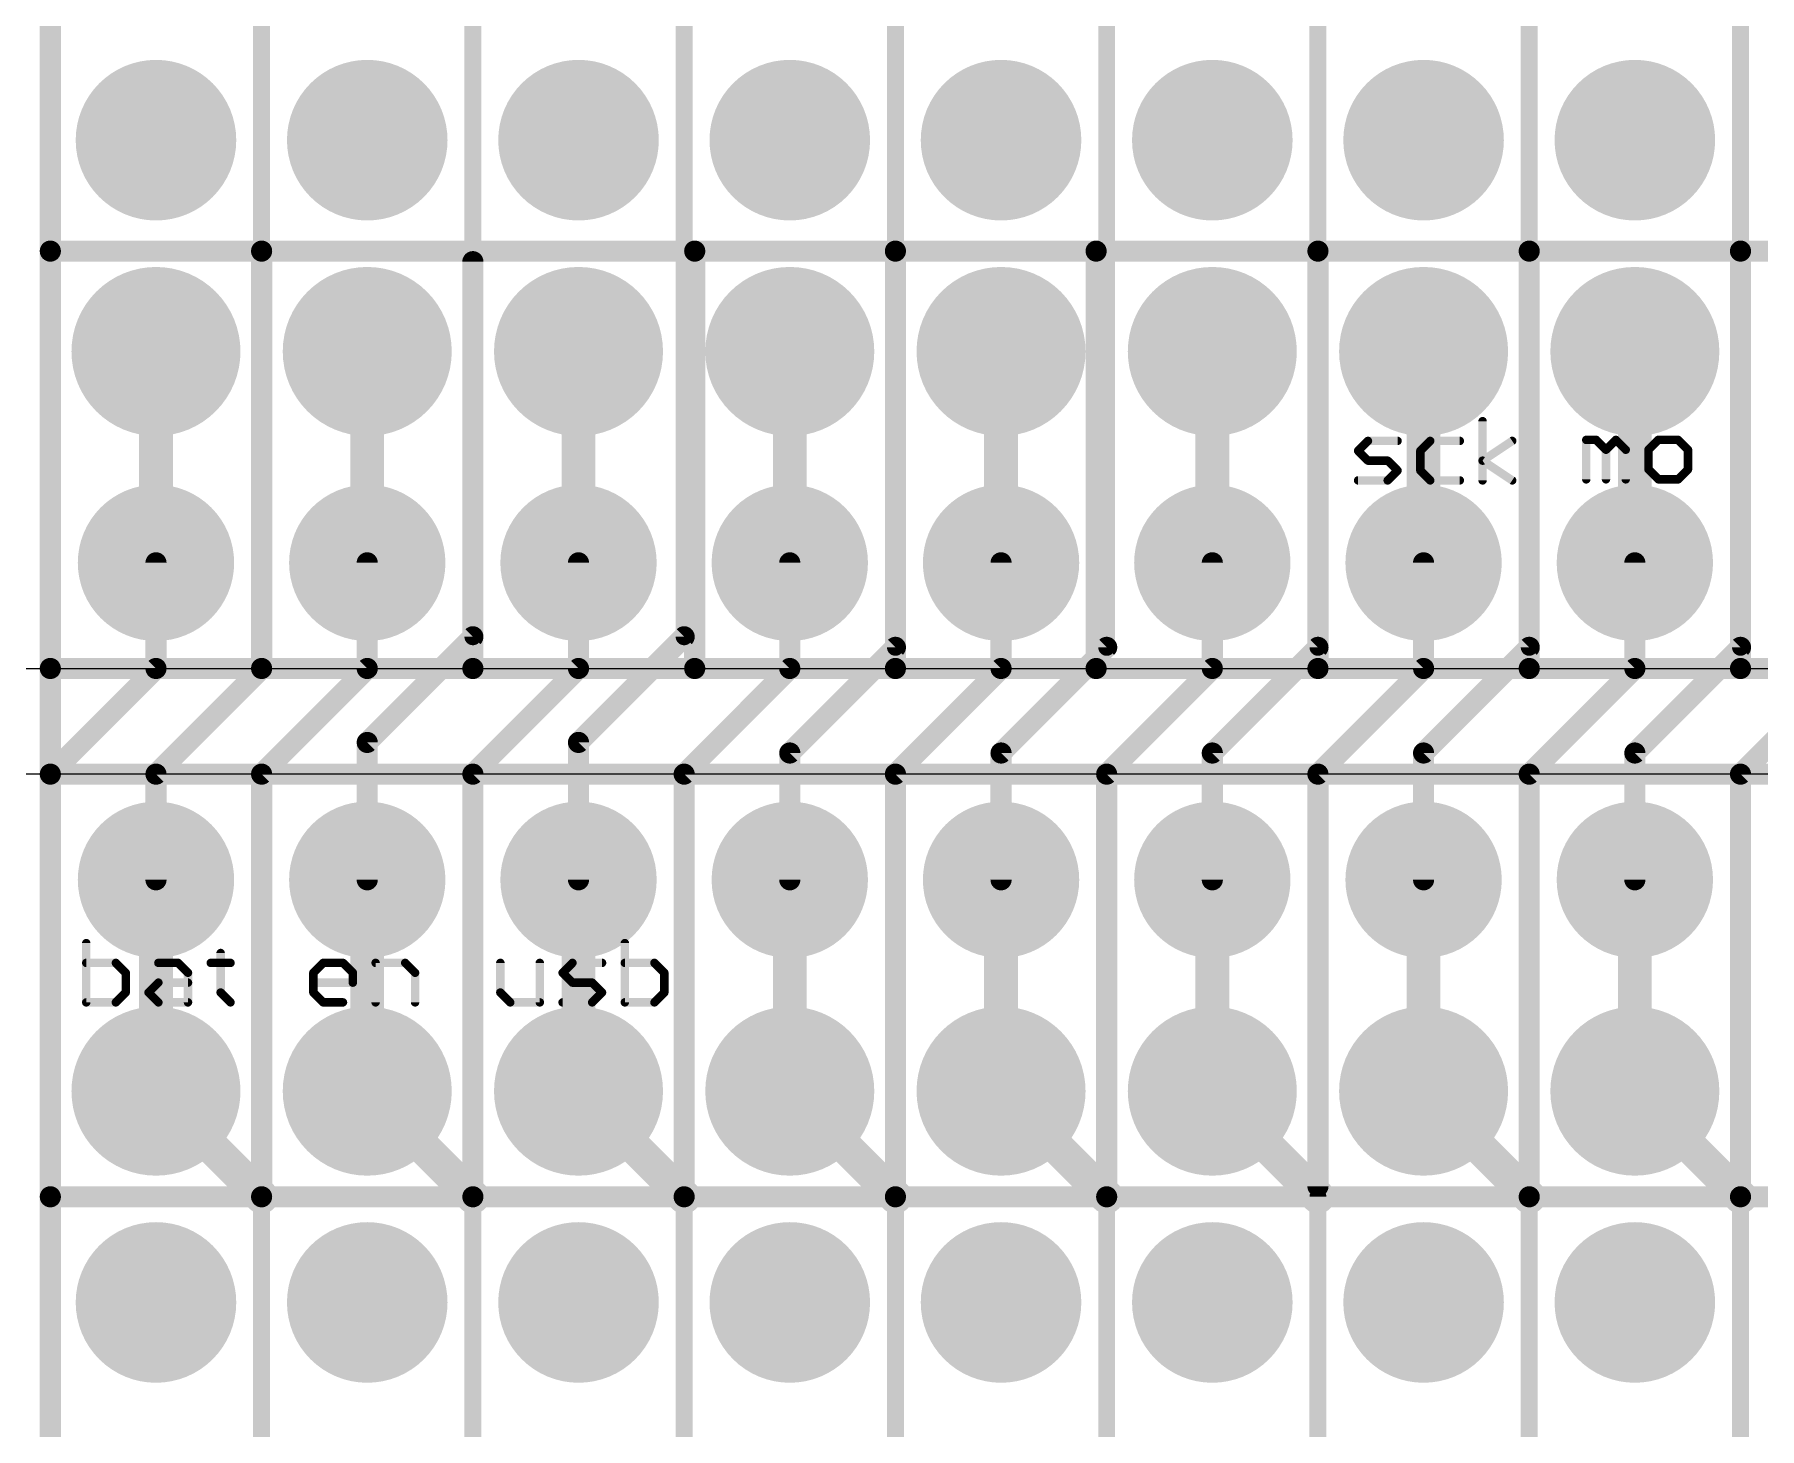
# Model space of a CAD drawing. Extents: x -12.5 to 56.6, y -12.2 to 71.2.
# Drawn here: x 15.05 to 35.79, y 39.13 to 55.88 of the extents above; entities that cross this region are included whole.
import ezdxf

# ---------------------------------------------------------------- set-up
doc = ezdxf.new("R2010")
doc.units = 0
for name, color, linetype in [('1', 12, 'CONTINUOUS'), ('16', 132, 'CONTINUOUS'), ('17', 110, 'CONTINUOUS'), ('18', 110, 'CONTINUOUS'), ('21', 40, 'CONTINUOUS'), ('30', 253, 'CONTINUOUS')]:
    doc.layers.add(name, color=color, linetype=linetype)

# ---------------------------------------------------------------- blocks, each defined once
blk = doc.blocks.new('ROUNDP')
at = {"const_width": 0.5}
blk.add_lwpolyline([(0, -0.25, 1), (0, 0.25, 1), (0, -0.25)], format="xyb", dxfattribs=at)
blk = doc.blocks.new('ROUNDV')
at = {"const_width": 0.5}
blk.add_lwpolyline([(0, -0.25, 1), (0, 0.25, 1), (0, -0.25)], format="xyb", dxfattribs=at)

msp = doc.modelspace()

# ---------------------------------------------------------------- linework, layer by layer
at = {"layer": '1'}
for points, const_width in [([(19.05, 48.26), (19.05, 49.53)], 0.254), ([(21.59, 48.26), (21.59, 49.53)], 0.254), ([(24.13, 48.26), (24.13, 49.53)], 0.254), ([(26.67, 48.26), (26.67, 49.53)], 0.254), ([(29.21, 48.26), (29.21, 49.53)], 0.254), ([(31.75, 48.26), (31.75, 49.53)], 0.254), ([(34.29, 48.26), (34.29, 49.53)], 0.254), ([(17.78, 46.99), (19.05, 48.26)], 0.254), ([(20.32, 46.99), (21.59, 48.26)], 0.254), ([(22.86, 46.99), (24.13, 48.26)], 0.254), ([(25.4, 46.99), (26.67, 48.26)], 0.254), ([(27.94, 46.99), (29.21, 48.26)], 0.254), ([(30.48, 46.99), (31.75, 48.26)], 0.254), ([(33.02, 46.99), (34.29, 48.26)], 0.254), ([(35.56, 46.99), (36.83, 48.26)], 0.254), ([(17.78, 29.21), (17.78, 46.99)], 0.2032), ([(20.32, 29.21), (20.32, 46.99)], 0.2032), ([(22.86, 29.21), (22.86, 46.99)], 0.2032), ([(25.4, 29.21), (25.4, 46.99)], 0.2032), ([(27.94, 29.21), (27.94, 46.99)], 0.2032), ([(30.48, 29.21), (30.48, 46.99)], 0.2032), ([(33.02, 29.21), (33.02, 46.99)], 0.2032), ([(35.56, 29.21), (35.56, 46.99)], 0.2032)]:
    msp.add_lwpolyline(points, dxfattribs=dict(at, const_width=const_width))
for points, const_width in [([(19.1135, 49.53, 1), (18.9865, 49.53)], 0.127), ([(21.6535, 49.53, 1), (21.5265, 49.53)], 0.127), ([(24.1935, 49.53, 1), (24.0665, 49.53)], 0.127), ([(26.7335, 49.53, 1), (26.6065, 49.53)], 0.127), ([(29.2735, 49.53, 1), (29.1465, 49.53)], 0.127), ([(31.8135, 49.53, 1), (31.6865, 49.53)], 0.127), ([(34.3535, 49.53, 1), (34.2265, 49.53)], 0.127), ([(18.9865, 48.26, 1), (19.1135, 48.26)], 0.127), ([(19.0949, 48.2151, 1), (19.0051, 48.3049)], 0.127), ([(21.5265, 48.26, 1), (21.6535, 48.26)], 0.127), ([(21.6349, 48.2151, 1), (21.5451, 48.3049)], 0.127), ([(24.0665, 48.26, 1), (24.1935, 48.26)], 0.127), ([(24.1749, 48.2151, 1), (24.0851, 48.3049)], 0.127), ([(26.6065, 48.26, 1), (26.7335, 48.26)], 0.127), ([(26.7149, 48.2151, 1), (26.6251, 48.3049)], 0.127), ([(29.1465, 48.26, 1), (29.2735, 48.26)], 0.127), ([(29.2549, 48.2151, 1), (29.1651, 48.3049)], 0.127), ([(31.6865, 48.26, 1), (31.8135, 48.26)], 0.127), ([(31.7949, 48.2151, 1), (31.7051, 48.3049)], 0.127), ([(34.2265, 48.26, 1), (34.3535, 48.26)], 0.127), ([(34.3349, 48.2151, 1), (34.2451, 48.3049)], 0.127), ([(17.7351, 47.0349, 1), (17.8249, 46.9451)], 0.127), ([(17.8308, 46.99, 1), (17.7292, 46.99)], 0.1016), ([(20.2751, 47.0349, 1), (20.3649, 46.9451)], 0.127), ([(20.3708, 46.99, 1), (20.2692, 46.99)], 0.1016), ([(22.8151, 47.0349, 1), (22.9049, 46.9451)], 0.127), ([(22.9108, 46.99, 1), (22.8092, 46.99)], 0.1016), ([(25.3551, 47.0349, 1), (25.4449, 46.9451)], 0.127), ([(25.4508, 46.99, 1), (25.3492, 46.99)], 0.1016), ([(27.8951, 47.0349, 1), (27.9849, 46.9451)], 0.127), ([(27.9908, 46.99, 1), (27.8892, 46.99)], 0.1016), ([(30.4351, 47.0349, 1), (30.5249, 46.9451)], 0.127), ([(30.5308, 46.99, 1), (30.4292, 46.99)], 0.1016), ([(32.9751, 47.0349, 1), (33.0649, 46.9451)], 0.127), ([(33.0708, 46.99, 1), (32.9692, 46.99)], 0.1016), ([(35.5151, 47.0349, 1), (35.6049, 46.9451)], 0.127), ([(35.6108, 46.99, 1), (35.5092, 46.99)], 0.1016)]:
    msp.add_lwpolyline(points, format="xyb", dxfattribs=dict(at, const_width=const_width))
at = {"layer": '16'}
for points, const_width in [([(17.78, 48.26), (17.78, 66.04)], 0.2032), ([(20.32, 48.641), (20.32, 66.04)], 0.2032), ([(22.86, 48.641), (22.86, 66.04)], 0.2032), ([(25.4, 48.514), (25.4, 66.04)], 0.2032), ([(27.94, 48.514), (27.94, 66.04)], 0.2032), ([(30.48, 48.514), (30.48, 66.04)], 0.2032), ([(33.02, 48.514), (33.02, 66.04)], 0.2032), ([(35.56, 48.514), (35.56, 66.04)], 0.2032), ([(16.51, 52.07), (16.51, 49.53)], 0.4064), ([(19.05, 52.07), (19.05, 49.53)], 0.4064), ([(21.59, 52.07), (21.59, 49.53)], 0.4064), ([(24.13, 52.07), (24.13, 49.53)], 0.4064), ([(26.67, 52.07), (26.67, 49.53)], 0.4064), ([(29.21, 52.07), (29.21, 49.53)], 0.4064), ([(31.75, 52.07), (31.75, 49.53)], 0.4064), ([(34.29, 52.07), (34.29, 49.53)], 0.4064), ([(16.51, 48.26), (16.51, 49.53)], 0.254), ([(20.32, 48.641), (19.05, 47.371)], 0.254), ([(22.86, 48.641), (21.59, 47.371)], 0.254), ([(25.4, 48.514), (24.13, 47.244)], 0.254), ([(27.94, 48.514), (26.67, 47.244)], 0.254), ([(30.48, 48.514), (29.21, 47.244)], 0.254), ([(33.02, 48.514), (31.75, 47.244)], 0.254), ([(35.56, 48.514), (34.29, 47.244)], 0.254), ([(15.24, 46.99), (16.51, 48.26)], 0.254), ([(17.78, 48.26), (16.51, 46.99)], 0.254), ([(19.05, 47.371), (19.05, 45.72)], 0.254), ([(21.59, 47.371), (21.59, 45.72)], 0.254), ([(24.13, 47.244), (24.13, 45.72)], 0.254), ([(26.67, 47.244), (26.67, 45.72)], 0.254), ([(29.21, 47.244), (29.21, 45.72)], 0.254), ([(31.75, 47.244), (31.75, 45.72)], 0.254), ([(34.29, 47.244), (34.29, 45.72)], 0.254), ([(15.24, 29.21), (15.24, 46.99)], 0.2032), ([(16.51, 46.99), (16.51, 45.72)], 0.254), ([(16.51, 43.18), (16.51, 45.72)], 0.4064), ([(19.05, 45.72), (19.05, 43.18)], 0.4064), ([(21.59, 45.72), (21.59, 43.18)], 0.4064), ([(24.13, 45.72), (24.13, 43.18)], 0.4064), ([(26.67, 45.72), (26.67, 43.18)], 0.4064), ([(29.21, 45.72), (29.21, 43.18)], 0.4064), ([(31.75, 45.72), (31.75, 43.18)], 0.4064), ([(34.29, 45.72), (34.29, 43.18)], 0.4064), ([(17.78, 41.91), (16.51, 43.18)], 0.4064), ([(20.32, 41.91), (19.05, 43.18)], 0.4064), ([(22.86, 41.91), (21.59, 43.18)], 0.4064), ([(25.4, 41.91), (24.13, 43.18)], 0.4064), ([(27.94, 41.91), (26.67, 43.18)], 0.4064), ([(30.48, 41.91), (29.21, 43.18)], 0.4064), ([(33.02, 41.91), (31.75, 43.18)], 0.4064), ([(35.56, 41.91), (34.29, 43.18)], 0.4064), ([(17.78, 24.13), (17.78, 41.91)], 0.2032), ([(20.32, 24.511), (20.32, 41.91)], 0.2032), ([(22.86, 24.511), (22.86, 41.91)], 0.2032), ([(25.4, 24.384), (25.4, 41.91)], 0.2032), ([(27.94, 24.384), (27.94, 41.91)], 0.2032), ([(30.48, 24.384), (30.48, 41.91)], 0.2032), ([(33.02, 24.384), (33.02, 41.91)], 0.2032), ([(35.56, 24.384), (35.56, 41.91)], 0.2032)]:
    msp.add_lwpolyline(points, dxfattribs=dict(at, const_width=const_width))
for points, const_width in [([(16.6116, 52.07, 1), (16.4084, 52.07)], 0.2032), ([(19.1516, 52.07, 1), (18.9484, 52.07)], 0.2032), ([(21.6916, 52.07, 1), (21.4884, 52.07)], 0.2032), ([(24.2316, 52.07, 1), (24.0284, 52.07)], 0.2032), ([(26.7716, 52.07, 1), (26.5684, 52.07)], 0.2032), ([(29.3116, 52.07, 1), (29.1084, 52.07)], 0.2032), ([(31.8516, 52.07, 1), (31.6484, 52.07)], 0.2032), ([(34.3916, 52.07, 1), (34.1884, 52.07)], 0.2032), ([(16.4084, 49.53, 1), (16.6116, 49.53)], 0.2032), ([(16.5735, 49.53, 1), (16.4465, 49.53)], 0.127), ([(18.9484, 49.53, 1), (19.1516, 49.53)], 0.2032), ([(21.4884, 49.53, 1), (21.6916, 49.53)], 0.2032), ([(24.0284, 49.53, 1), (24.2316, 49.53)], 0.2032), ([(26.5684, 49.53, 1), (26.7716, 49.53)], 0.2032), ([(29.1084, 49.53, 1), (29.3116, 49.53)], 0.2032), ([(31.6484, 49.53, 1), (31.8516, 49.53)], 0.2032), ([(34.1884, 49.53, 1), (34.3916, 49.53)], 0.2032), ([(20.3649, 48.5961, 1), (20.2751, 48.6859)], 0.127), ([(22.9049, 48.5961, 1), (22.8151, 48.6859)], 0.127), ([(20.2692, 48.641, 1), (20.3708, 48.641)], 0.1016), ([(22.8092, 48.641, 1), (22.9108, 48.641)], 0.1016), ([(25.4449, 48.4691, 1), (25.3551, 48.5589)], 0.127), ([(25.3492, 48.514, 1), (25.4508, 48.514)], 0.1016), ([(27.9849, 48.4691, 1), (27.8951, 48.5589)], 0.127), ([(27.8892, 48.514, 1), (27.9908, 48.514)], 0.1016), ([(30.5249, 48.4691, 1), (30.4351, 48.5589)], 0.127), ([(30.4292, 48.514, 1), (30.5308, 48.514)], 0.1016), ([(33.0649, 48.4691, 1), (32.9751, 48.5589)], 0.127), ([(32.9692, 48.514, 1), (33.0708, 48.514)], 0.1016), ([(35.6049, 48.4691, 1), (35.5151, 48.5589)], 0.127), ([(35.5092, 48.514, 1), (35.6108, 48.514)], 0.1016), ([(16.4465, 48.26, 1), (16.5735, 48.26)], 0.127), ([(16.5549, 48.2151, 1), (16.4651, 48.3049)], 0.127), ([(17.8249, 48.2151, 1), (17.7351, 48.3049)], 0.127), ([(17.7292, 48.26, 1), (17.8308, 48.26)], 0.1016), ([(19.1135, 47.371, 1), (18.9865, 47.371)], 0.127), ([(21.6535, 47.371, 1), (21.5265, 47.371)], 0.127), ([(19.0051, 47.4159, 1), (19.0949, 47.3261)], 0.127), ([(21.5451, 47.4159, 1), (21.6349, 47.3261)], 0.127), ([(24.1935, 47.244, 1), (24.0665, 47.244)], 0.127), ([(24.0851, 47.2889, 1), (24.1749, 47.1991)], 0.127), ([(26.7335, 47.244, 1), (26.6065, 47.244)], 0.127), ([(26.6251, 47.2889, 1), (26.7149, 47.1991)], 0.127), ([(29.2735, 47.244, 1), (29.1465, 47.244)], 0.127), ([(29.1651, 47.2889, 1), (29.2549, 47.1991)], 0.127), ([(31.8135, 47.244, 1), (31.6865, 47.244)], 0.127), ([(31.7051, 47.2889, 1), (31.7949, 47.1991)], 0.127), ([(34.3535, 47.244, 1), (34.2265, 47.244)], 0.127), ([(34.2451, 47.2889, 1), (34.3349, 47.1991)], 0.127), ([(15.1951, 47.0349, 1), (15.2849, 46.9451)], 0.127), ([(15.2908, 46.99, 1), (15.1892, 46.99)], 0.1016), ([(16.5735, 46.99, 1), (16.4465, 46.99)], 0.127), ([(16.4651, 47.0349, 1), (16.5549, 46.9451)], 0.127), ([(16.6116, 45.72, 1), (16.4084, 45.72)], 0.2032), ([(19.1516, 45.72, 1), (18.9484, 45.72)], 0.2032), ([(21.6916, 45.72, 1), (21.4884, 45.72)], 0.2032), ([(24.2316, 45.72, 1), (24.0284, 45.72)], 0.2032), ([(26.7716, 45.72, 1), (26.5684, 45.72)], 0.2032), ([(29.3116, 45.72, 1), (29.1084, 45.72)], 0.2032), ([(31.8516, 45.72, 1), (31.6484, 45.72)], 0.2032), ([(34.3916, 45.72, 1), (34.1884, 45.72)], 0.2032), ([(16.4465, 45.72, 1), (16.5735, 45.72)], 0.127), ([(18.9865, 45.72, 1), (19.1135, 45.72)], 0.127), ([(21.5265, 45.72, 1), (21.6535, 45.72)], 0.127), ([(24.0665, 45.72, 1), (24.1935, 45.72)], 0.127), ([(26.6065, 45.72, 1), (26.7335, 45.72)], 0.127), ([(29.1465, 45.72, 1), (29.2735, 45.72)], 0.127), ([(31.6865, 45.72, 1), (31.8135, 45.72)], 0.127), ([(34.2265, 45.72, 1), (34.3535, 45.72)], 0.127), ([(16.5818, 43.2518, 1), (16.4382, 43.1082)], 0.2032), ([(19.1218, 43.2518, 1), (18.9782, 43.1082)], 0.2032), ([(21.6618, 43.2518, 1), (21.5182, 43.1082)], 0.2032), ([(24.2018, 43.2518, 1), (24.0582, 43.1082)], 0.2032), ([(26.7418, 43.2518, 1), (26.5982, 43.1082)], 0.2032), ([(29.2818, 43.2518, 1), (29.1382, 43.1082)], 0.2032), ([(31.8218, 43.2518, 1), (31.6782, 43.1082)], 0.2032), ([(34.3618, 43.2518, 1), (34.2182, 43.1082)], 0.2032), ([(16.4084, 43.18, 1), (16.6116, 43.18)], 0.2032), ([(18.9484, 43.18, 1), (19.1516, 43.18)], 0.2032), ([(21.4884, 43.18, 1), (21.6916, 43.18)], 0.2032), ([(24.0284, 43.18, 1), (24.2316, 43.18)], 0.2032), ([(26.5684, 43.18, 1), (26.7716, 43.18)], 0.2032), ([(29.1084, 43.18, 1), (29.3116, 43.18)], 0.2032), ([(31.6484, 43.18, 1), (31.8516, 43.18)], 0.2032), ([(34.1884, 43.18, 1), (34.3916, 43.18)], 0.2032), ([(17.7082, 41.8382, 1), (17.8518, 41.9818)], 0.2032), ([(17.8308, 41.91, 1), (17.7292, 41.91)], 0.1016), ([(20.2482, 41.8382, 1), (20.3918, 41.9818)], 0.2032), ([(20.3708, 41.91, 1), (20.2692, 41.91)], 0.1016), ([(22.7882, 41.8382, 1), (22.9318, 41.9818)], 0.2032), ([(22.9108, 41.91, 1), (22.8092, 41.91)], 0.1016), ([(25.3282, 41.8382, 1), (25.4718, 41.9818)], 0.2032), ([(25.4508, 41.91, 1), (25.3492, 41.91)], 0.1016), ([(27.8682, 41.8382, 1), (28.0118, 41.9818)], 0.2032), ([(27.9908, 41.91, 1), (27.8892, 41.91)], 0.1016), ([(30.4082, 41.8382, 1), (30.5518, 41.9818)], 0.2032), ([(30.5308, 41.91, 1), (30.4292, 41.91)], 0.1016), ([(32.9482, 41.8382, 1), (33.0918, 41.9818)], 0.2032), ([(33.0708, 41.91, 1), (32.9692, 41.91)], 0.1016), ([(35.4882, 41.8382, 1), (35.6318, 41.9818)], 0.2032), ([(35.6108, 41.91, 1), (35.5092, 41.91)], 0.1016)]:
    msp.add_lwpolyline(points, format="xyb", dxfattribs=dict(at, const_width=const_width))
at = {"layer": '21'}
for p, q in [((2.54, 48.26), (48.26, 48.26)), ((48.26, 46.99), (2.54, 46.99))]:
    msp.add_line(p, q, dxfattribs=at)
for points, const_width in [([(15.24, 53.2765), (15.24, 66.04)], 0.254), ([(17.78, 53.2765), (15.24, 53.2765)], 0.254), ([(15.24, 48.26), (15.24, 53.2765)], 0.254), ([(22.987, 53.2765), (17.78, 53.2765)], 0.254), ([(17.78, 48.26), (17.78, 53.2765)], 0.254), ([(25.4, 53.2765), (22.987, 53.2765)], 0.254), ([(22.987, 48.26), (22.987, 53.2765)], 0.254), ([(27.813, 53.2765), (25.4, 53.2765)], 0.254), ([(25.4, 53.2765), (25.4, 48.26)], 0.254), ([(30.48, 53.2765), (27.813, 53.2765)], 0.254), ([(27.813, 53.2765), (27.813, 48.26)], 0.254), ([(33.02, 53.2765), (30.48, 53.2765)], 0.254), ([(30.48, 48.26), (30.48, 53.2765)], 0.254), ([(35.56, 53.2765), (33.02, 53.2765)], 0.254), ([(33.02, 48.26), (33.02, 53.2765)], 0.254), ([(35.56, 53.2765), (35.56, 48.26)], 0.254), ([(35.56, 53.2765), (38.1, 53.2765)], 0.254), ([(20.32, 53.1495), (20.32, 48.26)], 0.254), ([(16.51, 51.054), (16.51, 50.419)], 0.4064), ([(19.05, 51.054), (19.05, 50.419)], 0.4064), ([(21.59, 51.054), (21.59, 50.419)], 0.4064), ([(24.13, 51.054), (24.13, 50.419)], 0.4064), ([(26.67, 51.054), (26.67, 50.419)], 0.4064), ([(29.21, 51.054), (29.21, 50.419)], 0.4064), ([(32.4594, 50.5206), (32.4594, 51.2324)], 0.1016), ([(30.9626, 50.8765), (31.0812, 50.9951)], 0.1016), ([(31.0812, 50.9951), (31.4371, 50.9951)], 0.1016), ([(31.8297, 50.9951), (31.711, 50.8765)], 0.1016), ([(32.1856, 50.9951), (31.8297, 50.9951)], 0.1016), ([(32.4594, 50.7579), (32.8153, 50.9951)], 0.1016), ([(33.7058, 50.5333), (33.7058, 51.0078)], 0.1016), ([(33.7058, 51.0078), (33.8244, 51.0078)], 0.1016), ([(33.8244, 51.0078), (33.9431, 50.8892)], 0.1016), ([(33.9431, 50.8892), (34.0617, 51.0078)], 0.1016), ([(34.0617, 51.0078), (34.1803, 50.8892)], 0.1016), ([(34.5729, 51.0078), (34.4542, 50.8892)], 0.1016), ([(34.8101, 51.0078), (34.5729, 51.0078)], 0.1016), ([(34.9288, 50.8892), (34.8101, 51.0078)], 0.1016), ([(31.0812, 50.7579), (30.9626, 50.8765)], 0.1016), ([(31.711, 50.8765), (31.711, 50.6392)], 0.1016), ([(33.9431, 50.8892), (33.9431, 50.5333)], 0.1016), ([(34.1803, 50.8892), (34.1803, 50.5333)], 0.1016), ([(34.4542, 50.8892), (34.4542, 50.6519)], 0.1016), ([(34.9288, 50.6519), (34.9288, 50.8892)], 0.1016), ([(31.3185, 50.7579), (31.0812, 50.7579)], 0.1016), ([(31.4371, 50.6392), (31.3185, 50.7579)], 0.1016), ([(31.3185, 50.5206), (31.4371, 50.6392)], 0.1016), ([(31.711, 50.6392), (31.8297, 50.5206)], 0.1016), ([(32.8153, 50.5206), (32.4594, 50.7579)], 0.1016), ([(34.4542, 50.6519), (34.5729, 50.5333)], 0.1016), ([(34.8101, 50.5333), (34.9288, 50.6519)], 0.1016), ([(30.9626, 50.5206), (31.3185, 50.5206)], 0.1016), ([(31.8297, 50.5206), (32.1856, 50.5206)], 0.1016), ([(34.5729, 50.5333), (34.8101, 50.5333)], 0.1016), ([(17.78, 48.26), (15.24, 48.26)], 0.254), ([(15.24, 46.99), (15.24, 48.26)], 0.254), ([(20.32, 48.26), (17.78, 48.26)], 0.254), ([(22.987, 48.26), (20.32, 48.26)], 0.254), ([(25.4, 48.26), (22.987, 48.26)], 0.254), ([(27.813, 48.26), (25.4, 48.26)], 0.254), ([(30.48, 48.26), (27.813, 48.26)], 0.254), ([(33.02, 48.26), (30.48, 48.26)], 0.254), ([(35.56, 48.26), (33.02, 48.26)], 0.254), ([(43.18, 48.26), (35.56, 48.26)], 0.254), ([(15.24, 41.91), (15.24, 46.99)], 0.254), ([(15.24, 46.99), (46.228, 46.99)], 0.254), ([(17.78, 46.99), (17.78, 41.91)], 0.254), ([(20.32, 46.99), (20.32, 41.91)], 0.254), ([(22.86, 41.91), (22.86, 46.99)], 0.254), ([(25.4, 41.91), (25.4, 46.99)], 0.254), ([(27.94, 46.99), (27.94, 41.91)], 0.254), ([(30.48, 42.037), (30.48, 46.99)], 0.254), ([(33.02, 46.99), (33.02, 41.91)], 0.254), ([(35.56, 46.99), (35.56, 41.91)], 0.254), ([(15.6718, 44.9586), (15.6718, 44.2468)], 0.1016), ([(22.147, 44.9586), (22.147, 44.2468)], 0.1016), ([(17.2873, 44.84), (17.2873, 44.3654)], 0.1016), ([(24.13, 44.704), (24.13, 44.069)], 0.4064), ([(26.67, 44.704), (26.67, 44.069)], 0.4064), ([(29.21, 44.704), (29.21, 44.069)], 0.4064), ([(31.75, 44.704), (31.75, 44.069)], 0.4064), ([(34.29, 44.704), (34.29, 44.069)], 0.4064), ([(16.0277, 44.7213), (15.6718, 44.7213)], 0.1016), ([(16.1463, 44.6027), (16.0277, 44.7213)], 0.1016), ([(16.1463, 44.3654), (16.1463, 44.6027)], 0.1016), ([(16.5389, 44.7213), (16.7761, 44.7213)], 0.1016), ([(16.7761, 44.7213), (16.8948, 44.6027)], 0.1016), ([(16.8948, 44.6027), (16.8948, 44.2468)], 0.1016), ([(17.1686, 44.7213), (17.4059, 44.7213)], 0.1016), ([(18.4023, 44.6027), (18.5209, 44.7213)], 0.1016), ([(18.4023, 44.3654), (18.4023, 44.6027)], 0.1016), ([(18.5209, 44.7213), (18.7582, 44.7213)], 0.1016), ([(18.7582, 44.7213), (18.8768, 44.6027)], 0.1016), ([(18.8768, 44.6027), (18.8768, 44.4841)], 0.1016), ([(19.1507, 44.2468), (19.1507, 44.7213)], 0.1016), ([(19.1507, 44.7213), (19.5066, 44.7213)], 0.1016), ([(19.5066, 44.7213), (19.6253, 44.6027)], 0.1016), ([(19.6253, 44.6027), (19.6253, 44.2468)], 0.1016), ([(20.6502, 44.7213), (20.6502, 44.3654)], 0.1016), ([(21.1247, 44.2468), (21.1247, 44.7213)], 0.1016), ([(21.3986, 44.6027), (21.5173, 44.7213)], 0.1016), ([(21.5173, 44.4841), (21.3986, 44.6027)], 0.1016), ([(21.5173, 44.7213), (21.8732, 44.7213)], 0.1016), ([(22.5029, 44.7213), (22.147, 44.7213)], 0.1016), ([(22.6216, 44.6027), (22.5029, 44.7213)], 0.1016), ([(22.6216, 44.3654), (22.6216, 44.6027)], 0.1016), ([(16.0277, 44.2468), (16.1463, 44.3654)], 0.1016), ([(16.4202, 44.3654), (16.5389, 44.4841)], 0.1016), ([(16.5389, 44.2468), (16.4202, 44.3654)], 0.1016), ([(16.5389, 44.4841), (16.8948, 44.4841)], 0.1016), ([(17.2873, 44.3654), (17.4059, 44.2468)], 0.1016), ([(18.8768, 44.4841), (18.4023, 44.4841)], 0.1016), ([(18.5209, 44.2468), (18.4023, 44.3654)], 0.1016), ([(20.6502, 44.3654), (20.7688, 44.2468)], 0.1016), ([(21.7545, 44.4841), (21.5173, 44.4841)], 0.1016), ([(21.8732, 44.3654), (21.7545, 44.4841)], 0.1016), ([(21.7545, 44.2468), (21.8732, 44.3654)], 0.1016), ([(22.5029, 44.2468), (22.6216, 44.3654)], 0.1016), ([(15.6718, 44.2468), (16.0277, 44.2468)], 0.1016), ([(16.8948, 44.2468), (16.5389, 44.2468)], 0.1016), ([(18.7582, 44.2468), (18.5209, 44.2468)], 0.1016), ([(20.7688, 44.2468), (21.1247, 44.2468)], 0.1016), ([(21.3986, 44.2468), (21.7545, 44.2468)], 0.1016), ([(22.147, 44.2468), (22.5029, 44.2468)], 0.1016), ([(15.24, 41.91), (17.78, 41.91)], 0.254), ([(15.24, 29.1465), (15.24, 41.91)], 0.254), ([(17.78, 41.91), (20.32, 41.91)], 0.254), ([(20.32, 41.91), (22.86, 41.91)], 0.254), ([(22.86, 41.91), (25.4, 41.91)], 0.254), ([(25.4, 41.91), (27.94, 41.91)], 0.254), ([(27.94, 41.91), (33.02, 41.91)], 0.254), ([(33.02, 41.91), (35.56, 41.91)], 0.254), ([(35.56, 41.91), (38.1, 41.91)], 0.254)]:
    msp.add_lwpolyline(points, dxfattribs=dict(at, const_width=const_width))
for points, const_width in [([(15.24, 53.34, 1), (15.24, 53.213)], 0.127), ([(15.3035, 53.2765, 1), (15.1765, 53.2765)], 0.127), ([(15.1765, 53.2765, 1), (15.3035, 53.2765)], 0.127), ([(17.78, 53.34, 1), (17.78, 53.213)], 0.127), ([(17.8435, 53.2765, 1), (17.7165, 53.2765)], 0.127), ([(17.78, 53.213, 1), (17.78, 53.34)], 0.127), ([(22.987, 53.34, 1), (22.987, 53.213)], 0.127), ([(23.0505, 53.2765, 1), (22.9235, 53.2765)], 0.127), ([(22.987, 53.213, 1), (22.987, 53.34)], 0.127), ([(25.4, 53.34, 1), (25.4, 53.213)], 0.127), ([(25.4635, 53.2765, 1), (25.3365, 53.2765)], 0.127), ([(25.4, 53.213, 1), (25.4, 53.34)], 0.127), ([(27.813, 53.34, 1), (27.813, 53.213)], 0.127), ([(27.8765, 53.2765, 1), (27.7495, 53.2765)], 0.127), ([(27.813, 53.213, 1), (27.813, 53.34)], 0.127), ([(30.48, 53.34, 1), (30.48, 53.213)], 0.127), ([(30.5435, 53.2765, 1), (30.4165, 53.2765)], 0.127), ([(30.48, 53.213, 1), (30.48, 53.34)], 0.127), ([(33.02, 53.34, 1), (33.02, 53.213)], 0.127), ([(33.0835, 53.2765, 1), (32.9565, 53.2765)], 0.127), ([(33.02, 53.213, 1), (33.02, 53.34)], 0.127), ([(35.6235, 53.2765, 1), (35.4965, 53.2765)], 0.127), ([(35.56, 53.34, 1), (35.56, 53.213)], 0.127), ([(35.56, 53.213, 1), (35.56, 53.34)], 0.127), ([(20.3835, 53.1495, 1), (20.2565, 53.1495)], 0.127), ([(16.6116, 51.054, 1), (16.4084, 51.054)], 0.2032), ([(19.1516, 51.054, 1), (18.9484, 51.054)], 0.2032), ([(21.6916, 51.054, 1), (21.4884, 51.054)], 0.2032), ([(24.2316, 51.054, 1), (24.0284, 51.054)], 0.2032), ([(26.7716, 51.054, 1), (26.5684, 51.054)], 0.2032), ([(29.3116, 51.054, 1), (29.1084, 51.054)], 0.2032), ([(32.4848, 51.2324, 1), (32.434, 51.2324)], 0.0508), ([(31.0812, 51.0205, 1), (31.0812, 50.9697)], 0.0508), ([(31.0992, 50.9772, 1), (31.0633, 51.0131)], 0.0508), ([(31.4371, 50.9697, 1), (31.4371, 51.0205)], 0.0508), ([(31.8297, 51.0205, 1), (31.8297, 50.9697)], 0.0508), ([(31.8476, 50.9772, 1), (31.8117, 51.0131)], 0.0508), ([(32.1856, 50.9697, 1), (32.1856, 51.0205)], 0.0508), ([(32.8294, 50.974, 1), (32.8012, 51.0163)], 0.0508), ([(33.7312, 51.0078, 1), (33.6804, 51.0078)], 0.0508), ([(33.7058, 51.0332, 1), (33.7058, 50.9824)], 0.0508), ([(33.8424, 51.0258, 1), (33.8065, 50.9899)], 0.0508), ([(33.8244, 50.9824, 1), (33.8244, 51.0332)], 0.0508), ([(34.0797, 51.0258, 1), (34.0437, 50.9899)], 0.0508), ([(34.0797, 50.9899, 1), (34.0437, 51.0258)], 0.0508), ([(34.5729, 51.0332, 1), (34.5729, 50.9824)], 0.0508), ([(34.5908, 50.9899, 1), (34.5549, 51.0258)], 0.0508), ([(34.8281, 51.0258, 1), (34.7922, 50.9899)], 0.0508), ([(34.8101, 50.9824, 1), (34.8101, 51.0332)], 0.0508), ([(30.9806, 50.8945, 1), (30.9446, 50.8585)], 0.0508), ([(30.9446, 50.8945, 1), (30.9806, 50.8585)], 0.0508), ([(31.7364, 50.8765, 1), (31.6856, 50.8765)], 0.0508), ([(31.6931, 50.8945, 1), (31.729, 50.8585)], 0.0508), ([(33.9251, 50.9072, 1), (33.961, 50.8712)], 0.0508), ([(33.9685, 50.8892, 1), (33.9177, 50.8892)], 0.0508), ([(33.9251, 50.8712, 1), (33.961, 50.9072)], 0.0508), ([(34.2057, 50.8892, 1), (34.1549, 50.8892)], 0.0508), ([(34.1624, 50.8712, 1), (34.1983, 50.9072)], 0.0508), ([(34.4796, 50.8892, 1), (34.4288, 50.8892)], 0.0508), ([(34.4363, 50.9072, 1), (34.4722, 50.8712)], 0.0508), ([(34.9542, 50.8892, 1), (34.9034, 50.8892)], 0.0508), ([(34.9108, 50.8712, 1), (34.9467, 50.9072)], 0.0508), ([(31.0812, 50.7833, 1), (31.0812, 50.7325)], 0.0508), ([(31.0633, 50.7399, 1), (31.0992, 50.7758)], 0.0508), ([(31.3365, 50.7758, 1), (31.3005, 50.7399)], 0.0508), ([(31.3185, 50.7325, 1), (31.3185, 50.7833)], 0.0508), ([(31.4551, 50.6213, 1), (31.4192, 50.6572)], 0.0508), ([(31.4192, 50.6213, 1), (31.4551, 50.6572)], 0.0508), ([(31.6856, 50.6392, 1), (31.7364, 50.6392)], 0.0508), ([(31.729, 50.6572, 1), (31.6931, 50.6213)], 0.0508), ([(32.4735, 50.779, 1), (32.4453, 50.7367)], 0.0508), ([(32.4453, 50.779, 1), (32.4735, 50.7367)], 0.0508), ([(34.4288, 50.6519, 1), (34.4796, 50.6519)], 0.0508), ([(34.4722, 50.6699, 1), (34.4363, 50.634)], 0.0508), ([(34.9034, 50.6519, 1), (34.9542, 50.6519)], 0.0508), ([(34.9467, 50.634, 1), (34.9108, 50.6699)], 0.0508), ([(16.4084, 50.419, 1), (16.6116, 50.419)], 0.2032), ([(18.9484, 50.419, 1), (19.1516, 50.419)], 0.2032), ([(21.4884, 50.419, 1), (21.6916, 50.419)], 0.2032), ([(24.0284, 50.419, 1), (24.2316, 50.419)], 0.2032), ([(26.5684, 50.419, 1), (26.7716, 50.419)], 0.2032), ([(29.1084, 50.419, 1), (29.3116, 50.419)], 0.2032), ([(30.9626, 50.546, 1), (30.9626, 50.4952)], 0.0508), ([(31.3005, 50.5386, 1), (31.3365, 50.5026)], 0.0508), ([(31.3185, 50.4952, 1), (31.3185, 50.546)], 0.0508), ([(31.8297, 50.546, 1), (31.8297, 50.4952)], 0.0508), ([(31.8117, 50.5026, 1), (31.8476, 50.5386)], 0.0508), ([(32.1856, 50.4952, 1), (32.1856, 50.546)], 0.0508), ([(32.434, 50.5206, 1), (32.4848, 50.5206)], 0.0508), ([(32.8012, 50.4995, 1), (32.8294, 50.5417)], 0.0508), ([(33.6804, 50.5333, 1), (33.7312, 50.5333)], 0.0508), ([(33.9177, 50.5333, 1), (33.9685, 50.5333)], 0.0508), ([(34.1549, 50.5333, 1), (34.2057, 50.5333)], 0.0508), ([(34.5729, 50.5587, 1), (34.5729, 50.5079)], 0.0508), ([(34.5549, 50.5153, 1), (34.5908, 50.5513)], 0.0508), ([(34.7922, 50.5513, 1), (34.8281, 50.5153)], 0.0508), ([(34.8101, 50.5079, 1), (34.8101, 50.5587)], 0.0508), ([(15.24, 48.3235, 1), (15.24, 48.1965)], 0.127), ([(15.3035, 48.26, 1), (15.1765, 48.26)], 0.127), ([(15.1765, 48.26, 1), (15.3035, 48.26)], 0.127), ([(17.78, 48.3235, 1), (17.78, 48.1965)], 0.127), ([(17.7165, 48.26, 1), (17.8435, 48.26)], 0.127), ([(17.78, 48.1965, 1), (17.78, 48.3235)], 0.127), ([(20.32, 48.3235, 1), (20.32, 48.1965)], 0.127), ([(20.2565, 48.26, 1), (20.3835, 48.26)], 0.127), ([(20.32, 48.1965, 1), (20.32, 48.3235)], 0.127), ([(22.987, 48.3235, 1), (22.987, 48.1965)], 0.127), ([(22.9235, 48.26, 1), (23.0505, 48.26)], 0.127), ([(22.987, 48.1965, 1), (22.987, 48.3235)], 0.127), ([(25.4, 48.3235, 1), (25.4, 48.1965)], 0.127), ([(25.3365, 48.26, 1), (25.4635, 48.26)], 0.127), ([(25.4, 48.1965, 1), (25.4, 48.3235)], 0.127), ([(27.813, 48.3235, 1), (27.813, 48.1965)], 0.127), ([(27.7495, 48.26, 1), (27.8765, 48.26)], 0.127), ([(27.813, 48.1965, 1), (27.813, 48.3235)], 0.127), ([(30.48, 48.3235, 1), (30.48, 48.1965)], 0.127), ([(30.4165, 48.26, 1), (30.5435, 48.26)], 0.127), ([(30.48, 48.1965, 1), (30.48, 48.3235)], 0.127), ([(33.02, 48.3235, 1), (33.02, 48.1965)], 0.127), ([(32.9565, 48.26, 1), (33.0835, 48.26)], 0.127), ([(33.02, 48.1965, 1), (33.02, 48.3235)], 0.127), ([(35.56, 48.3235, 1), (35.56, 48.1965)], 0.127), ([(35.4965, 48.26, 1), (35.6235, 48.26)], 0.127), ([(35.56, 48.1965, 1), (35.56, 48.3235)], 0.127), ([(15.3035, 46.99, 1), (15.1765, 46.99)], 0.127), ([(15.24, 47.0535, 1), (15.24, 46.9265)], 0.127), ([(17.8435, 46.99, 1), (17.7165, 46.99)], 0.127), ([(20.3835, 46.99, 1), (20.2565, 46.99)], 0.127), ([(22.9235, 46.99, 1), (22.7965, 46.99)], 0.127), ([(25.4635, 46.99, 1), (25.3365, 46.99)], 0.127), ([(28.0035, 46.99, 1), (27.8765, 46.99)], 0.127), ([(30.5435, 46.99, 1), (30.4165, 46.99)], 0.127), ([(33.0835, 46.99, 1), (32.9565, 46.99)], 0.127), ([(35.6235, 46.99, 1), (35.4965, 46.99)], 0.127), ([(15.1765, 46.99, 1), (15.3035, 46.99)], 0.127), ([(15.6972, 44.9586, 1), (15.6464, 44.9586)], 0.0508), ([(22.1724, 44.9586, 1), (22.1216, 44.9586)], 0.0508), ([(17.3127, 44.84, 1), (17.2619, 44.84)], 0.0508), ([(24.2316, 44.704, 1), (24.0284, 44.704)], 0.2032), ([(26.7716, 44.704, 1), (26.5684, 44.704)], 0.2032), ([(29.3116, 44.704, 1), (29.1084, 44.704)], 0.2032), ([(31.8516, 44.704, 1), (31.6484, 44.704)], 0.2032), ([(34.3916, 44.704, 1), (34.1884, 44.704)], 0.2032), ([(15.6718, 44.7467, 1), (15.6718, 44.6959)], 0.0508), ([(16.0457, 44.7393, 1), (16.0097, 44.7034)], 0.0508), ([(16.0277, 44.6959, 1), (16.0277, 44.7467)], 0.0508), ([(16.1717, 44.6027, 1), (16.1209, 44.6027)], 0.0508), ([(16.1284, 44.5847, 1), (16.1643, 44.6207)], 0.0508), ([(16.5389, 44.7467, 1), (16.5389, 44.6959)], 0.0508), ([(16.7941, 44.7393, 1), (16.7582, 44.7034)], 0.0508), ([(16.7761, 44.6959, 1), (16.7761, 44.7467)], 0.0508), ([(16.9202, 44.6027, 1), (16.8694, 44.6027)], 0.0508), ([(16.8768, 44.5847, 1), (16.9127, 44.6207)], 0.0508), ([(17.1686, 44.7467, 1), (17.1686, 44.6959)], 0.0508), ([(17.4059, 44.6959, 1), (17.4059, 44.7467)], 0.0508), ([(18.3843, 44.6207, 1), (18.4203, 44.5847)], 0.0508), ([(18.4277, 44.6027, 1), (18.3769, 44.6027)], 0.0508), ([(18.5209, 44.7467, 1), (18.5209, 44.6959)], 0.0508), ([(18.5389, 44.7034, 1), (18.503, 44.7393)], 0.0508), ([(18.7762, 44.7393, 1), (18.7402, 44.7034)], 0.0508), ([(18.7582, 44.6959, 1), (18.7582, 44.7467)], 0.0508), ([(18.9022, 44.6027, 1), (18.8514, 44.6027)], 0.0508), ([(18.8589, 44.5847, 1), (18.8948, 44.6207)], 0.0508), ([(19.1761, 44.7213, 1), (19.1253, 44.7213)], 0.0508), ([(19.1507, 44.7467, 1), (19.1507, 44.6959)], 0.0508), ([(19.5246, 44.7393, 1), (19.4887, 44.7034)], 0.0508), ([(19.5066, 44.6959, 1), (19.5066, 44.7467)], 0.0508), ([(19.6507, 44.6027, 1), (19.5999, 44.6027)], 0.0508), ([(19.6073, 44.5847, 1), (19.6432, 44.6207)], 0.0508), ([(20.6756, 44.7213, 1), (20.6248, 44.7213)], 0.0508), ([(21.1501, 44.7213, 1), (21.0993, 44.7213)], 0.0508), ([(21.4166, 44.6207, 1), (21.3807, 44.5847)], 0.0508), ([(21.3807, 44.6207, 1), (21.4166, 44.5847)], 0.0508), ([(21.5173, 44.7467, 1), (21.5173, 44.6959)], 0.0508), ([(21.5352, 44.7034, 1), (21.4993, 44.7393)], 0.0508), ([(21.8732, 44.6959, 1), (21.8732, 44.7467)], 0.0508), ([(22.147, 44.7467, 1), (22.147, 44.6959)], 0.0508), ([(22.5209, 44.7393, 1), (22.485, 44.7034)], 0.0508), ([(22.5029, 44.6959, 1), (22.5029, 44.7467)], 0.0508), ([(22.647, 44.6027, 1), (22.5962, 44.6027)], 0.0508), ([(22.6036, 44.5847, 1), (22.6395, 44.6207)], 0.0508), ([(16.1209, 44.3654, 1), (16.1717, 44.3654)], 0.0508), ([(16.1643, 44.3475, 1), (16.1284, 44.3834)], 0.0508), ([(16.4382, 44.3834, 1), (16.4023, 44.3475)], 0.0508), ([(16.4023, 44.3834, 1), (16.4382, 44.3475)], 0.0508), ([(16.5389, 44.5095, 1), (16.5389, 44.4587)], 0.0508), ([(16.5568, 44.4661, 1), (16.5209, 44.502)], 0.0508), ([(16.8948, 44.4587, 1), (16.8948, 44.5095)], 0.0508), ([(17.3052, 44.3834, 1), (17.2693, 44.3475)], 0.0508), ([(17.2619, 44.3654, 1), (17.3127, 44.3654)], 0.0508), ([(18.4023, 44.5095, 1), (18.4023, 44.4587)], 0.0508), ([(18.4203, 44.3834, 1), (18.3843, 44.3475)], 0.0508), ([(18.3769, 44.3654, 1), (18.4277, 44.3654)], 0.0508), ([(18.8514, 44.4841, 1), (18.9022, 44.4841)], 0.0508), ([(18.8768, 44.4587, 1), (18.8768, 44.5095)], 0.0508), ([(20.6682, 44.3834, 1), (20.6322, 44.3475)], 0.0508), ([(20.6248, 44.3654, 1), (20.6756, 44.3654)], 0.0508), ([(21.5173, 44.5095, 1), (21.5173, 44.4587)], 0.0508), ([(21.4993, 44.4661, 1), (21.5352, 44.502)], 0.0508), ([(21.7725, 44.502, 1), (21.7366, 44.4661)], 0.0508), ([(21.7545, 44.4587, 1), (21.7545, 44.5095)], 0.0508), ([(21.8911, 44.3475, 1), (21.8552, 44.3834)], 0.0508), ([(21.8552, 44.3475, 1), (21.8911, 44.3834)], 0.0508), ([(22.5962, 44.3654, 1), (22.647, 44.3654)], 0.0508), ([(22.6395, 44.3475, 1), (22.6036, 44.3834)], 0.0508), ([(15.6718, 44.2722, 1), (15.6718, 44.2214)], 0.0508), ([(15.6464, 44.2468, 1), (15.6972, 44.2468)], 0.0508), ([(16.0097, 44.2648, 1), (16.0457, 44.2288)], 0.0508), ([(16.0277, 44.2214, 1), (16.0277, 44.2722)], 0.0508), ([(16.5389, 44.2722, 1), (16.5389, 44.2214)], 0.0508), ([(16.5209, 44.2288, 1), (16.5568, 44.2648)], 0.0508), ([(16.8694, 44.2468, 1), (16.9202, 44.2468)], 0.0508), ([(16.8948, 44.2214, 1), (16.8948, 44.2722)], 0.0508), ([(17.3879, 44.2288, 1), (17.4239, 44.2648)], 0.0508), ([(18.5209, 44.2722, 1), (18.5209, 44.2214)], 0.0508), ([(18.503, 44.2288, 1), (18.5389, 44.2648)], 0.0508), ([(18.7582, 44.2214, 1), (18.7582, 44.2722)], 0.0508), ([(19.1253, 44.2468, 1), (19.1761, 44.2468)], 0.0508), ([(19.5999, 44.2468, 1), (19.6507, 44.2468)], 0.0508), ([(20.7688, 44.2722, 1), (20.7688, 44.2214)], 0.0508), ([(20.7509, 44.2288, 1), (20.7868, 44.2648)], 0.0508), ([(21.0993, 44.2468, 1), (21.1501, 44.2468)], 0.0508), ([(21.1247, 44.2214, 1), (21.1247, 44.2722)], 0.0508), ([(21.3986, 44.2722, 1), (21.3986, 44.2214)], 0.0508), ([(21.7366, 44.2648, 1), (21.7725, 44.2288)], 0.0508), ([(21.7545, 44.2214, 1), (21.7545, 44.2722)], 0.0508), ([(22.147, 44.2722, 1), (22.147, 44.2214)], 0.0508), ([(22.1216, 44.2468, 1), (22.1724, 44.2468)], 0.0508), ([(22.485, 44.2648, 1), (22.5209, 44.2288)], 0.0508), ([(22.5029, 44.2214, 1), (22.5029, 44.2722)], 0.0508), ([(24.0284, 44.069, 1), (24.2316, 44.069)], 0.2032), ([(26.5684, 44.069, 1), (26.7716, 44.069)], 0.2032), ([(29.1084, 44.069, 1), (29.3116, 44.069)], 0.2032), ([(31.6484, 44.069, 1), (31.8516, 44.069)], 0.2032), ([(34.1884, 44.069, 1), (34.3916, 44.069)], 0.2032), ([(30.4165, 42.037, 1), (30.5435, 42.037)], 0.127), ([(15.24, 41.9735, 1), (15.24, 41.8465)], 0.127), ([(15.3035, 41.91, 1), (15.1765, 41.91)], 0.127), ([(15.1765, 41.91, 1), (15.3035, 41.91)], 0.127), ([(17.78, 41.9735, 1), (17.78, 41.8465)], 0.127), ([(17.7165, 41.91, 1), (17.8435, 41.91)], 0.127), ([(17.78, 41.8465, 1), (17.78, 41.9735)], 0.127), ([(20.32, 41.9735, 1), (20.32, 41.8465)], 0.127), ([(20.2565, 41.91, 1), (20.3835, 41.91)], 0.127), ([(20.32, 41.8465, 1), (20.32, 41.9735)], 0.127), ([(22.86, 41.9735, 1), (22.86, 41.8465)], 0.127), ([(22.7965, 41.91, 1), (22.9235, 41.91)], 0.127), ([(22.86, 41.8465, 1), (22.86, 41.9735)], 0.127), ([(25.4, 41.9735, 1), (25.4, 41.8465)], 0.127), ([(25.3365, 41.91, 1), (25.4635, 41.91)], 0.127), ([(25.4, 41.8465, 1), (25.4, 41.9735)], 0.127), ([(27.94, 41.9735, 1), (27.94, 41.8465)], 0.127), ([(27.8765, 41.91, 1), (28.0035, 41.91)], 0.127), ([(27.94, 41.8465, 1), (27.94, 41.9735)], 0.127), ([(33.02, 41.9735, 1), (33.02, 41.8465)], 0.127), ([(32.9565, 41.91, 1), (33.0835, 41.91)], 0.127), ([(33.02, 41.8465, 1), (33.02, 41.9735)], 0.127), ([(35.56, 41.9735, 1), (35.56, 41.8465)], 0.127), ([(35.4965, 41.91, 1), (35.6235, 41.91)], 0.127), ([(35.56, 41.8465, 1), (35.56, 41.9735)], 0.127)]:
    msp.add_lwpolyline(points, format="xyb", dxfattribs=dict(at, const_width=const_width))
at = {"layer": '30', "const_width": 0.4064}
for points in [[(16.51, 49.53), (16.51, 52.197)], [(19.05, 52.197), (19.05, 49.53)], [(21.59, 52.197), (21.59, 49.53)], [(24.13, 52.197), (24.13, 49.403)], [(26.67, 49.657), (26.67, 52.07)], [(29.21, 49.53), (29.21, 52.07)], [(31.75, 49.403), (31.75, 52.197)], [(34.29, 52.197), (34.29, 49.403)], [(19.05, 49.53), (18.923, 49.53)], [(21.59, 43.18), (21.59, 45.847)], [(34.29, 45.847), (34.163, 45.847)], [(34.29, 43.053), (34.29, 45.847)], [(16.51, 43.307), (16.51, 45.72)], [(19.05, 43.307), (19.05, 45.72)], [(24.13, 45.72), (24.13, 43.18)], [(26.67, 43.18), (26.67, 45.72)], [(29.21, 43.307), (29.21, 45.72)], [(31.75, 43.053), (31.75, 45.72)]]:
    msp.add_lwpolyline(points, dxfattribs=at)
at = {"layer": '30', "const_width": 0.2032}
for points in [[(16.6116, 52.197, 1), (16.4084, 52.197)], [(19.1516, 52.197, 1), (18.9484, 52.197)], [(21.6916, 52.197, 1), (21.4884, 52.197)], [(24.2316, 52.197, 1), (24.0284, 52.197)], [(26.7716, 52.07, 1), (26.5684, 52.07)], [(29.3116, 52.07, 1), (29.1084, 52.07)], [(31.8516, 52.197, 1), (31.6484, 52.197)], [(34.3916, 52.197, 1), (34.1884, 52.197)], [(16.4084, 49.53, 1), (16.6116, 49.53)], [(18.923, 49.6316, 1), (18.923, 49.4284)], [(18.9484, 49.53, 1), (19.1516, 49.53)], [(19.05, 49.4284, 1), (19.05, 49.6316)], [(21.4884, 49.53, 1), (21.6916, 49.53)], [(26.5684, 49.657, 1), (26.7716, 49.657)], [(29.1084, 49.53, 1), (29.3116, 49.53)], [(24.0284, 49.403, 1), (24.2316, 49.403)], [(31.6484, 49.403, 1), (31.8516, 49.403)], [(34.1884, 49.403, 1), (34.3916, 49.403)], [(21.6916, 45.847, 1), (21.4884, 45.847)], [(34.163, 45.9486, 1), (34.163, 45.7454)], [(34.3916, 45.847, 1), (34.1884, 45.847)], [(34.29, 45.7454, 1), (34.29, 45.9486)], [(16.6116, 45.72, 1), (16.4084, 45.72)], [(19.1516, 45.72, 1), (18.9484, 45.72)], [(24.2316, 45.72, 1), (24.0284, 45.72)], [(26.7716, 45.72, 1), (26.5684, 45.72)], [(29.3116, 45.72, 1), (29.1084, 45.72)], [(31.8516, 45.72, 1), (31.6484, 45.72)], [(16.4084, 43.307, 1), (16.6116, 43.307)], [(18.9484, 43.307, 1), (19.1516, 43.307)], [(29.1084, 43.307, 1), (29.3116, 43.307)], [(21.4884, 43.18, 1), (21.6916, 43.18)], [(24.0284, 43.18, 1), (24.2316, 43.18)], [(26.5684, 43.18, 1), (26.7716, 43.18)], [(31.6484, 43.053, 1), (31.8516, 43.053)], [(34.1884, 43.053, 1), (34.3916, 43.053)]]:
    msp.add_lwpolyline(points, format="xyb", dxfattribs=at)

# ---------------------------------------------------------------- block references
at = {"layer": '17', "xscale": 1.9304, "yscale": 1.9304}
for p, rotation in [((16.51, 52.07), 270), ((16.51, 52.07), 270), ((19.05, 52.07), 270), ((19.05, 52.07), 270), ((21.59, 52.07), 270), ((21.59, 52.07), 270), ((24.13, 52.07), 270), ((24.13, 52.07), 270), ((26.67, 52.07), 270), ((26.67, 52.07), 270), ((29.21, 52.07), 270), ((29.21, 52.07), 270), ((31.75, 52.07), 270), ((31.75, 52.07), 270), ((34.29, 52.07), 270), ((34.29, 52.07), 270), ((16.51, 43.18), 90), ((16.51, 43.18), 90), ((19.05, 43.18), 90), ((19.05, 43.18), 90), ((21.59, 43.18), 90), ((21.59, 43.18), 90), ((24.13, 43.18), 90), ((24.13, 43.18), 90), ((26.67, 43.18), 90), ((26.67, 43.18), 90), ((29.21, 43.18), 90), ((29.21, 43.18), 90), ((31.75, 43.18), 90), ((31.75, 43.18), 90), ((34.29, 43.18), 90), ((34.29, 43.18), 90)]:
    msp.add_blockref('ROUNDP', p, dxfattribs=dict(at, rotation=rotation))
at = {"layer": '17', "xscale": 1.778, "yscale": 1.778}
for p in [(16.51, 49.53), (16.51, 49.53), (19.05, 49.53), (19.05, 49.53), (21.59, 49.53), (21.59, 49.53), (24.13, 49.53), (24.13, 49.53), (26.67, 49.53), (26.67, 49.53), (29.21, 49.53), (29.21, 49.53), (31.75, 49.53), (31.75, 49.53), (34.29, 49.53), (34.29, 49.53), (16.51, 45.72), (16.51, 45.72), (19.05, 45.72), (19.05, 45.72), (21.59, 45.72), (21.59, 45.72), (24.13, 45.72), (24.13, 45.72), (26.67, 45.72), (26.67, 45.72), (29.21, 45.72), (29.21, 45.72), (31.75, 45.72), (31.75, 45.72), (34.29, 45.72), (34.29, 45.72)]:
    msp.add_blockref('ROUNDP', p, dxfattribs=at)
at = {"layer": '18', "xscale": 1.9304, "yscale": 1.9304}
for p in [(16.51, 54.61), (16.51, 54.61), (19.05, 54.61), (19.05, 54.61), (21.59, 54.61), (21.59, 54.61), (24.13, 54.61), (24.13, 54.61), (26.67, 54.61), (26.67, 54.61), (29.21, 54.61), (29.21, 54.61), (31.75, 54.61), (31.75, 54.61), (34.29, 54.61), (34.29, 54.61), (16.51, 40.64), (16.51, 40.64), (19.05, 40.64), (19.05, 40.64), (21.59, 40.64), (21.59, 40.64), (24.13, 40.64), (24.13, 40.64), (26.67, 40.64), (26.67, 40.64), (29.21, 40.64), (29.21, 40.64), (31.75, 40.64), (31.75, 40.64), (34.29, 40.64), (34.29, 40.64)]:
    msp.add_blockref('ROUNDV', p, dxfattribs=at)
at = {"layer": '30', "xscale": 2.032, "yscale": 2.032}
for p, rotation in [((16.51, 52.07), 270), ((19.05, 52.07), 270), ((21.59, 52.07), 270), ((24.13, 52.07), 270), ((26.67, 52.07), 270), ((29.21, 52.07), 270), ((31.75, 52.07), 270), ((34.29, 52.07), 270), ((16.51, 43.18), 90), ((19.05, 43.18), 90), ((21.59, 43.18), 90), ((24.13, 43.18), 90), ((26.67, 43.18), 90), ((29.21, 43.18), 90), ((31.75, 43.18), 90), ((34.29, 43.18), 90)]:
    msp.add_blockref('ROUNDP', p, dxfattribs=dict(at, rotation=rotation))
at = {"layer": '30', "xscale": 1.8796, "yscale": 1.8796}
for p in [(16.51, 49.53), (19.05, 49.53), (21.59, 49.53), (24.13, 49.53), (26.67, 49.53), (29.21, 49.53), (31.75, 49.53), (34.29, 49.53), (16.51, 45.72), (19.05, 45.72), (21.59, 45.72), (24.13, 45.72), (26.67, 45.72), (29.21, 45.72), (31.75, 45.72), (34.29, 45.72)]:
    msp.add_blockref('ROUNDP', p, dxfattribs=at)

doc.saveas('drawing.dxf')
